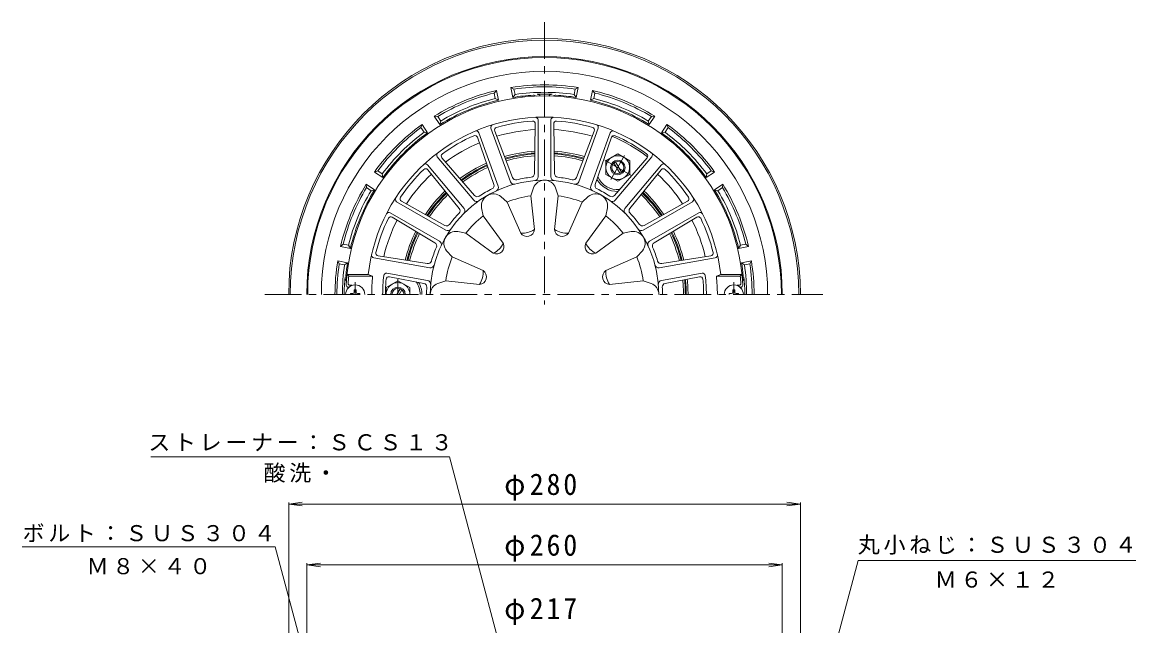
# Model space of a CAD drawing. Units: millimetres, scale not verified. Extents: x -357 to 300, y -462 to 475.
# Drawn here: x -340 to 269, y 146 to 475 of the extents above; entities that cross this region are included whole.
import ezdxf

# ---------------------------------------------------------------- set-up
doc = ezdxf.new("R2010")
doc.units = ezdxf.units.MM
doc.header["$LTSCALE"] = 4
doc.linetypes.add('CHAIN1', pattern=[8, 5, -1, 1, -1])
for name, color, linetype, lineweight in [('0-0_通り芯', 3, 'Continuous', 9), ('0-1_躯体', 2, 'Continuous', 9), ('0-2_仕上', 6, 'Continuous', 9), ('0-4_その他', 7, 'Continuous', 9), ('0-5_寸法', 7, 'Continuous', 9)]:
    doc.layers.add(name, color=color, linetype=linetype, lineweight=lineweight)
doc.styles.add('ＭＳ ゴシック', font='')
doc.styles.get('ＭＳ ゴシック').set_extended_font_data('MS Gothic')

msp = doc.modelspace()

# ---------------------------------------------------------------- linework, layer by layer
at = {"layer": '0-0_通り芯', "linetype": 'CHAIN1'}
for p, q in [((-54.183, 475.393), (-54.183, 321.178)), ((-207.045, 326.61), (97.994, 326.61))]:
    msp.add_line(p, q, dxfattribs=at)
at = {"layer": '0-0_通り芯'}
for radius, start, end in [(139.889, 0, 180), (139, 0, 180), (77, 93.94304, 106.05688), (76, 94.00742, 105.99254), (77, 73.94304, 86.05688), (76, 74.00742, 85.99254), (77, 113.94304, 126.05688), (76, 114.00742, 125.99254), (77, 133.94304, 146.05688), (76, 134.00742, 145.99254), (76, 34.00742, 45.99255), (77, 33.94304, 46.05692), (77, 153.94302, 166.05687), (76, 154.0074, 165.99252), (76, 14.00743, 25.99255), (77, 13.91151, 26.08847), (76, 0, 5.99255), (77, 0, 6.05692)]:
    msp.add_arc((-54.183, 326.61), radius, start, end, dxfattribs=at)
at = {"layer": '0-1_躯体'}
for p, q in [((-71.53, 434.324), (-72.599, 439.699)), ((-70.905, 438.871), (-72.599, 439.699)), ((-70.319, 435.925), (-70.905, 438.871)), ((-38.046, 435.925), (-37.46, 438.871)), ((-37.46, 438.871), (-35.766, 439.699)), ((-36.835, 434.324), (-35.766, 439.699)), ((-81.694, 436.725), (-80.445, 438.139)), ((-81.108, 433.779), (-81.694, 436.725)), ((-79.376, 432.763), (-81.108, 433.779)), ((-79.376, 432.763), (-80.445, 438.139)), ((-71.53, 434.324), (-70.319, 435.925)), ((-36.835, 434.324), (-38.046, 435.925)), ((-28.989, 432.763), (-27.92, 438.139)), ((-28.989, 432.763), (-27.257, 433.779)), ((-26.671, 436.725), (-27.92, 438.139)), ((-27.257, 433.779), (-26.671, 436.725)), ((-111.43, 419.486), (-114.475, 424.043)), ((-112.593, 423.926), (-114.475, 424.043)), ((-110.924, 421.429), (-112.593, 423.926)), ((-111.43, 419.486), (-110.924, 421.429)), ((2.559, 421.429), (4.228, 423.926)), ((3.065, 419.486), (2.559, 421.429)), ((3.065, 419.486), (6.11, 424.043)), ((4.228, 423.926), (6.11, 424.043)), ((-121.739, 417.815), (-121.127, 419.599)), ((-120.07, 415.318), (-121.739, 417.815)), ((-118.082, 415.042), (-121.127, 419.599)), ((-118.082, 415.042), (-120.07, 415.318)), ((9.717, 415.042), (12.761, 419.599)), ((9.717, 415.042), (11.705, 415.318)), ((11.705, 415.318), (13.374, 417.815)), ((13.374, 417.815), (12.762, 419.599)), ((-145.388, 394.166), (-147.172, 393.554)), ((-142.614, 390.509), (-147.172, 393.554)), ((-142.89, 392.497), (-145.388, 394.166)), ((-142.614, 390.509), (-142.89, 392.497)), ((34.249, 390.509), (38.807, 393.554)), ((34.249, 390.509), (34.525, 392.497)), ((34.525, 392.497), (37.023, 394.166)), ((37.023, 394.166), (38.807, 393.554)), ((-147.059, 383.857), (-151.616, 386.902)), ((-151.499, 385.02), (-151.616, 386.902)), ((-149.002, 383.351), (-151.499, 385.02)), ((-147.059, 383.857), (-149.002, 383.351)), ((38.694, 383.857), (43.251, 386.902)), ((38.694, 383.857), (40.637, 383.351)), ((40.637, 383.351), (43.134, 385.02)), ((43.134, 385.02), (43.251, 386.902)), ((-164.298, 354.121), (-165.712, 352.873)), ((-161.352, 353.535), (-164.298, 354.121)), ((-160.336, 351.803), (-161.352, 353.535)), ((51.971, 351.803), (52.987, 353.535)), ((52.987, 353.535), (55.933, 354.121)), ((55.933, 354.121), (57.346, 352.873)), ((-160.336, 351.803), (-165.712, 352.873)), ((51.971, 351.803), (57.347, 352.873)), ((-161.897, 343.957), (-167.272, 345.026)), ((-166.444, 343.332), (-167.272, 345.026)), ((-163.498, 342.746), (-166.444, 343.332)), ((-161.897, 343.957), (-163.498, 342.746)), ((53.532, 343.957), (58.907, 345.026)), ((55.133, 342.746), (53.532, 343.957)), ((55.133, 342.746), (58.079, 343.332)), ((58.079, 343.332), (58.907, 345.026))]:
    msp.add_line(p, q, dxfattribs=at)
at = {"layer": '0-1_躯体', "color": 4}
for p, q in [((-20.619, 399.743), (-14.124, 403.493)), ((-7.624, 399.741), (-14.124, 403.493)), ((-20.619, 392.243), (-20.619, 399.743)), ((-12.914, 392.898), (-16.2, 398.589)), ((-12.048, 393.398), (-15.334, 399.089)), ((-7.624, 392.24), (-7.624, 399.741)), ((-14.119, 388.491), (-20.619, 392.243)), ((-14.119, 388.491), (-7.624, 392.24)), ((-158.179, 329.11), (-158.201, 327.859)), ((-140.795, 326.61), (-140.795, 330.365)), ((-134.877, 326.61), (-133.09, 329.705)), ((-133.722, 326.61), (-132.224, 329.205)), ((-127.805, 330.365), (-127.805, 326.61)), ((49.814, 329.11), (49.836, 327.859)), ((-160.183, 327.106), (-158.932, 327.128)), ((-160.183, 327.106), (-160.183, 326.61)), ((-158.932, 327.128), (-158.433, 327.361)), ((-158.201, 327.859), (-158.433, 327.361)), ((-157.164, 327.859), (-156.932, 327.361)), ((-156.433, 327.128), (-156.932, 327.361)), ((-155.183, 327.106), (-156.433, 327.128)), ((-155.183, 327.106), (-155.183, 326.61)), ((46.817, 327.106), (48.068, 327.128)), ((46.817, 327.106), (46.817, 326.61)), ((48.068, 327.128), (48.567, 327.361)), ((48.799, 327.859), (48.567, 327.361)), ((49.836, 327.859), (50.068, 327.361)), ((50.567, 327.128), (50.068, 327.361)), ((51.817, 327.106), (50.567, 327.128)), ((51.817, 327.106), (51.817, 326.61))]:
    msp.add_line(p, q, dxfattribs=at)
at = {"layer": '0-1_躯体', "color": 4, "linetype": 'CHAIN1'}
for p, q in [((-10.372, 402.492), (-17.927, 389.406)), ((-6.932, 391.841), (-21.244, 400.104)), ((-134.3, 335.048), (-134.3, 326.61)), ((-157.683, 333.421), (-157.683, 326.61)), ((49.317, 333.421), (49.317, 326.61))]:
    msp.add_line(p, q, dxfattribs=at)
at = {"layer": '0-1_躯体', "color": 4}
for points in [[(-158.179, 329.11), (-157.186, 329.11), (-157.164, 327.859)], [(-127.805, 330.365), (-134.3, 334.115), (-140.795, 330.365)], [(49.814, 329.11), (48.821, 329.11), (48.799, 327.859)]]:
    msp.add_lwpolyline(points, dxfattribs=at)
for radius in [4, 3.324]:
    msp.add_circle((-14.124, 395.993), radius, dxfattribs=at)
at = {"layer": '0-1_躯体'}
for centre, radius, start, end in [((-54.183, 326.61), 130, 0, 180), ((-54.183, 326.61), 129.5, 0, 180), ((-54.183, 326.61), 122.009, 0, 180), ((-54.183, 326.61), 114.579, 80.75063, 99.24937), ((-54.183, 326.61), 113.5, 81.52754, 98.47246), ((-54.183, 326.61), 114.579, 103.25063, 121.74937), ((-54.183, 326.61), 113.5, 104.02754, 120.97246), ((-54.183, 326.61), 109.102, 103.3511, 121.6489), ((-54.183, 326.61), 110.5, 104.10301, 120.89699), ((-54.183, 326.61), 109.102, 93.23193, 99.1489), ((-54.183, 326.61), 110.5, 81.60301, 98.39699), ((-60.183, 433.544), 2, 47.17427, 94.32849), ((-54.183, 354.25), 81.876, 87.12955, 92.87045), ((-58.183, 434.026), 2, 31.99559, 92.87048), ((-50.183, 434.026), 2, 87.12952, 148.0027), ((-48.183, 433.544), 2, 85.67151, 132.82924), ((-54.183, 326.61), 109.102, 80.8511, 86.76331), ((-54.183, 326.61), 109.102, 58.3511, 76.6489), ((-54.183, 326.61), 114.579, 58.25063, 76.74937), ((-54.183, 326.61), 110.5, 59.10301, 75.89699), ((-54.183, 326.61), 113.5, 59.02754, 75.97246), ((-54.183, 326.61), 114.579, 125.75063, 144.24937), ((-54.183, 326.61), 113.5, 126.52754, 143.47246), ((-54.183, 326.61), 110.5, 126.60301, 143.39699), ((-54.183, 326.61), 109.102, 125.8511, 144.1489), ((-54.183, 326.61), 90.287, 93.22366, 106.77629), ((-54.183, 326.61), 90.287, 73.22366, 86.77629), ((-54.183, 326.61), 109.102, 35.8511, 54.1489), ((-54.183, 326.61), 110.5, 36.60301, 53.39699), ((-54.183, 326.61), 114.579, 35.75063, 54.24937), ((-54.183, 326.61), 113.5, 36.52754, 53.47246), ((-54.183, 326.61), 90.287, 113.22366, 126.77629), ((-54.183, 326.61), 94.019, 53.14233, 66.9417), ((-54.183, 326.61), 78.468, 93.85153, 106.14842), ((-54.183, 326.61), 77.5, 93.9115, 106.08846), ((-54.183, 326.61), 78.468, 73.85153, 86.14842), ((-54.183, 326.61), 77.5, 73.9115, 86.08846), ((-54.183, 326.61), 78.468, 113.85153, 126.14842), ((-54.183, 326.61), 77.5, 113.9115, 126.08846), ((-54.183, 326.61), 90.287, 133.22366, 146.77629), ((-14.183, 395.892), 12, 204.96498, 275.03552), ((-54.183, 326.61), 90.287, 33.22369, 46.77631), ((-54.183, 326.61), 114.579, 148.25063, 166.74937), ((-54.183, 326.61), 113.5, 149.02754, 165.97246), ((-54.183, 326.61), 109.102, 148.3511, 166.6489), ((-14.183, 395.892), 13, 209.3548, 270.64572), ((-54.183, 326.61), 109.102, 13.3511, 31.6489), ((-54.183, 326.61), 113.5, 14.02754, 30.97246), ((-54.183, 326.61), 114.579, 13.25063, 31.74937), ((-54.183, 326.61), 110.5, 149.10301, 165.89699), ((-54.183, 326.61), 78.468, 133.85153, 146.14842), ((-54.183, 326.61), 77.5, 133.9115, 146.08846), ((-54.183, 326.61), 77.5, 33.94304, 46.14844), ((-54.183, 326.61), 78.468, 33.85156, 46.14844), ((-54.183, 326.61), 110.5, 14.10301, 30.89699), ((-54.183, 326.61), 90.287, 153.22365, 166.77628), ((-54.183, 326.61), 90.287, 13.22369, 26.77629), ((-54.183, 326.61), 78.468, 153.85152, 166.14841), ((-54.183, 326.61), 77.5, 153.91148, 166.08844), ((-54.183, 326.61), 77.5, 13.91151, 26.08847), ((-54.183, 326.61), 78.468, 13.85155, 26.14842), ((-54.183, 326.61), 114.579, 170.75063, 180), ((-54.183, 326.61), 113.5, 171.52754, 180), ((-54.183, 326.61), 110.5, 171.60301, 180), ((-54.183, 326.61), 109.102, 170.8511, 174.62891), ((-54.183, 326.61), 109.102, 5.37109, 9.1489), ((-54.183, 326.61), 110.5, 0, 8.397), ((-54.183, 326.61), 113.5, 0, 8.47247), ((-54.183, 326.61), 114.579, 0, 9.24937), ((-81.837, 326.61), 81.876, 173.5304, 180), ((-161.204, 335.61), 2, 173.52994, 232.24261), ((-160.807, 336.61), 2, 173.9258, 220.27438), ((-54.183, 326.61), 78.468, 0, 6.14844), ((52.442, 336.61), 2, 319.72911, 6.0742), ((52.839, 335.61), 2, 307.75851, 6.47006), ((-26.528, 326.61), 81.876, 0, 6.4696), ((-134.183, 326.61), 12, 0.00008, 35.03535), ((-134.183, 326.61), 13, 359.99998, 30.64542), ((-54.183, 326.61), 77.5, 0, 6.08847)]:
    msp.add_arc(centre, radius, start, end, dxfattribs=at)
at = {"layer": '0-1_躯体', "color": 4}
for centre, radius, start, end in [((-14.127, 395.989), 6.5, 108.13193, 108.13191), ((-157.683, 326.61), 5.25, 0, 180), ((-134.294, 326.61), 6.5, 359.99985, 180), ((-134.3, 326.61), 4, 0.00038, 179.99948), ((-134.3, 326.61), 3.324, 0.00044, 179.99939), ((49.317, 326.61), 5.25, 0, 180)]:
    msp.add_arc(centre, radius, start, end, dxfattribs=at)
at = {"layer": '0-2_仕上'}
for p, q in [((-57.683, 421.979), (-57.683, 390.875)), ((-50.683, 421.979), (-50.683, 390.875)), ((-90.09, 415.03), (-79.451, 385.802)), ((-83.512, 417.424), (-72.874, 388.196)), ((-81.352, 415.953), (-71.631, 390.544)), ((-59.209, 419.857), (-59.653, 392.656)), ((-49.156, 419.857), (-48.712, 392.656)), ((-27.013, 415.953), (-36.734, 390.544)), ((-24.853, 417.424), (-35.492, 388.196)), ((-18.275, 415.03), (-28.914, 385.802)), ((-90.798, 412.515), (-81.913, 386.802)), ((-17.567, 412.515), (-26.452, 386.802)), ((-112.803, 401.916), (-92.81, 378.089)), ((4.438, 401.916), (-15.555, 378.089)), ((-118.166, 397.417), (-98.172, 373.59)), ((-110.27, 401.272), (-92.445, 380.721)), ((1.905, 401.272), (-15.92, 380.721)), ((9.801, 397.417), (-10.193, 373.59)), ((-117.971, 394.811), (-100.827, 373.688)), ((9.606, 394.811), (-7.538, 373.688)), ((-60.271, 384.886), (-61.683, 380.591)), ((-48.094, 384.886), (-46.683, 380.591)), ((-132.424, 377.587), (-108.645, 364.371)), ((-78.048, 380.122), (-74.678, 377.109)), ((-61.683, 380.591), (-59.683, 362.187)), ((-46.683, 380.591), (-48.683, 362.187)), ((-30.317, 380.122), (-33.687, 377.109)), ((24.059, 377.587), (0.28, 364.371)), ((-135.025, 377.325), (-108.088, 361.773)), ((-88.593, 374.034), (-87.668, 369.609)), ((-74.678, 377.109), (-67.208, 360.171)), ((-33.687, 377.109), (-41.157, 360.171)), ((-19.772, 374.034), (-20.697, 369.609)), ((26.659, 377.325), (-0.277, 361.773)), ((-138.525, 371.263), (-111.588, 355.711)), ((-137.45, 368.88), (-114.116, 354.895)), ((-87.668, 369.609), (-76.734, 354.671)), ((-20.697, 369.609), (-31.631, 354.671)), ((30.16, 371.263), (3.223, 355.711)), ((29.085, 368.88), (5.751, 354.895)), ((-101.607, 361.021), (-97.182, 360.096)), ((-97.182, 360.096), (-82.243, 349.162)), ((-11.183, 360.096), (-26.122, 349.162)), ((-6.758, 361.021), (-11.183, 360.096)), ((-145.141, 347.752), (-118.276, 343.466)), ((-107.695, 350.475), (-104.682, 347.105)), ((-104.682, 347.105), (-87.743, 339.635)), ((-3.683, 347.105), (-20.622, 339.635)), ((-0.67, 350.475), (-3.683, 347.105)), ((36.776, 347.752), (9.911, 343.466)), ((-147.495, 346.617), (-116.863, 341.216)), ((39.13, 346.617), (8.498, 341.216)), ((-150.557, 337.61), (-162.123, 337.61)), ((-162.123, 337.61), (-161.216, 336.61)), ((-140.327, 338.245), (-118.079, 334.322)), ((-138.999, 336.328), (-120.176, 332.691)), ((31.962, 338.245), (9.714, 334.322)), ((30.634, 336.328), (11.811, 332.691)), ((42.192, 337.61), (39.787, 336.61)), ((39.787, 336.61), (52.851, 336.61)), ((42.192, 337.61), (53.758, 337.61)), ((53.758, 337.61), (52.851, 336.61)), ((-161.083, 330.61), (-161.566, 330.61)), ((-159.283, 331.61), (-160.513, 331.61)), ((-112.458, 332.698), (-108.164, 334.11)), ((-108.164, 334.11), (-89.76, 332.11)), ((-0.201, 334.11), (-18.605, 332.11)), ((4.093, 332.698), (-0.201, 334.11)), ((50.918, 331.61), (52.148, 331.61)), ((52.718, 330.61), (53.201, 330.61))]:
    msp.add_line(p, q, dxfattribs=at)
msp.add_lwpolyline([(-150.557, 337.61), (-148.152, 336.61), (-161.216, 336.61)], dxfattribs=at)
for centre, radius, start, end in [((-54.183, 326.61), 108.5, 2.66589, 177.33411), ((-54.183, 326.61), 97, 6.51146, 173.48857), ((-54.183, 326.61), 95, 94.0025, 105.99751), ((-60.709, 419.882), 1.5, 359.06427, 94.00258), ((-59.183, 421.979), 1.5, 0.00003, 93.00125), ((-49.183, 421.979), 1.5, 86.99879, 180.00002), ((-47.656, 419.882), 1.5, 85.99747, 180.93578), ((-54.183, 326.61), 95, 74.0025, 85.99751), ((-91.499, 414.517), 1.5, 20.00003, 113.00125), ((-82.102, 417.937), 1.5, 106.99879, 200.00002), ((-79.951, 416.489), 1.5, 105.99747, 200.93578), ((-28.414, 416.489), 1.5, 339.06427, 74.00258), ((-26.263, 417.937), 1.5, 340.00003, 73.00125), ((-16.866, 414.517), 1.5, 66.99879, 160.00002), ((-54.183, 326.61), 95, 114.0025, 125.99751), ((-92.216, 412.025), 1.5, 19.06427, 114.00258), ((-16.149, 412.025), 1.5, 65.99747, 160.93578), ((-54.183, 326.61), 95, 54.0025, 65.99751), ((-111.654, 402.881), 1.5, 126.99879, 220.00002), ((-109.137, 402.255), 1.5, 125.99747, 220.93578), ((0.772, 402.255), 1.5, 319.06427, 54.00258), ((3.289, 402.881), 1.5, 320.00003, 53.00125), ((-119.315, 396.453), 1.5, 40.00002, 133.00124), ((10.95, 396.453), 1.5, 46.99879, 140.00002), ((-54.183, 326.61), 95, 134.00249, 145.9975), ((-119.136, 393.865), 1.5, 39.06425, 134.00256), ((-69.763, 391.259), 2, 200.93585, 283.54965), ((-54.183, 326.61), 64.5, 96.45026, 103.54976), ((-61.653, 392.689), 2, 276.45033, 359.06413), ((-59.683, 390.875), 2, 274.89156, 359.99989), ((-48.683, 390.875), 2, 180.00011, 265.10844), ((-46.712, 392.689), 2, 180.93587, 263.54967), ((-54.183, 326.61), 64.5, 76.45026, 83.54976), ((-38.602, 391.259), 2, 256.45033, 339.06413), ((10.771, 393.865), 1.5, 45.99747, 140.93578), ((-54.183, 326.61), 95, 34.0025, 45.99751), ((-54.183, 326.61), 62.5, 0, 180), ((-54.183, 326.61), 64.5, 116.45026, 123.54976), ((-83.803, 386.149), 2, 296.45033, 19.06413), ((-81.331, 385.118), 2, 294.89156, 19.99989), ((-70.994, 388.88), 2, 200.00009, 285.10843), ((-54.183, 382.61), 6.5, 20.49615, 159.50385), ((-37.371, 388.88), 2, 254.89156, 339.99989), ((-27.034, 385.118), 2, 160.00011, 245.10844), ((-24.562, 386.149), 2, 160.93587, 243.54967), ((-54.183, 326.61), 64.5, 56.45026, 63.54976), ((-134.275, 378.624), 1.5, 146.99879, 240.00002), ((-131.695, 378.898), 1.5, 145.99747, 240.93578), ((-91.278, 379.375), 2, 220.00011, 305.10844), ((-90.934, 382.031), 2, 220.93587, 303.54967), ((-82.183, 375.107), 6.5, 50.49615, 189.50385), ((-54.183, 326.61), 54.5, 97.90987, 112.09016), ((-54.183, 326.61), 54.5, 67.90987, 82.09016), ((-26.183, 375.107), 6.5, 350.49615, 129.50385), ((-17.431, 382.031), 2, 236.45033, 319.06413), ((-17.087, 379.375), 2, 234.89156, 319.99989), ((23.33, 378.898), 1.5, 299.06427, 34.00258), ((25.91, 378.624), 1.5, 300.00003, 33.00125), ((-139.275, 369.964), 1.5, 60.00003, 153.00125), ((-102.38, 372.427), 2, 316.45032, 39.06412), ((-99.705, 372.304), 2, 314.89154, 39.99988), ((-8.66, 372.304), 2, 140.00011, 225.10844), ((-5.985, 372.427), 2, 140.93587, 223.54967), ((30.909, 369.964), 1.5, 26.99879, 120.00002), ((-54.183, 326.61), 95, 154.0025, 165.99751), ((-138.222, 367.594), 1.5, 59.06427, 154.00258), ((-54.183, 326.61), 64.5, 136.45024, 143.54974), ((-54.183, 326.61), 54.5, 127.90987, 142.09016), ((-54.183, 326.61), 54.5, 37.90987, 52.09016), ((-54.183, 326.61), 64.5, 36.45026, 43.54976), ((29.857, 367.594), 1.5, 25.99747, 120.93578), ((-54.183, 326.61), 95, 14.0025, 25.99751), ((-102.68, 354.61), 6.5, 80.49615, 219.50385), ((-107.673, 366.119), 2, 240.93585, 323.54965), ((-107.088, 363.505), 2, 240.00009, 325.10843), ((-63.789, 362.46), 4.115, 213.80568, 356.19426), ((-66.237, 371.811), 11.68, 265.23058, 304.35379), ((-42.022, 371.782), 11.68, 235.23058, 274.35379), ((-44.576, 362.46), 4.115, 183.80568, 326.19426), ((-5.685, 354.61), 6.5, 320.49615, 99.50385), ((-1.277, 363.505), 2, 214.89156, 299.99989), ((-0.692, 366.119), 2, 216.45033, 299.06413), ((-115.144, 353.18), 2, 336.45033, 59.06413), ((-112.588, 353.979), 2, 334.89156, 59.99989), ((-80.427, 352.854), 4.115, 243.80568, 26.19426), ((-87.222, 359.728), 11.68, 295.23058, 334.35379), ((-27.938, 352.854), 4.115, 153.80568, 296.19426), ((-21.065, 359.65), 11.68, 205.23058, 244.35379), ((4.223, 353.979), 2, 120.00011, 205.10844), ((6.779, 353.18), 2, 120.93587, 203.54967), ((-147.234, 348.094), 1.5, 166.99879, 260.00002), ((-144.904, 349.233), 1.5, 165.99747, 260.93578), ((-54.183, 326.61), 64.5, 156.45026, 163.54976), ((-54.183, 326.61), 54.5, 157.90987, 172.09016), ((-54.183, 326.61), 54.5, 7.90985, 22.09015), ((-54.183, 326.61), 64.5, 16.45026, 23.54976), ((36.539, 349.233), 1.5, 279.06427, 14.00258), ((38.869, 348.094), 1.5, 280.00003, 13.00125), ((-117.96, 345.441), 2, 260.93587, 343.54967), ((-116.516, 343.186), 2, 260.00011, 345.10844), ((8.151, 343.186), 2, 194.89156, 279.99989), ((9.595, 345.441), 2, 196.45033, 279.06413), ((-54.183, 326.61), 107.5, 174.66241, 176.77037), ((-54.183, 326.61), 94.5, 173.92557, 180), ((-54.183, 326.61), 88.5, 173.29469, 180), ((-140.587, 336.768), 1.5, 80.00015, 173.29486), ((-54.183, 326.61), 87, 174.4659, 179.99992), ((-139.284, 334.855), 1.5, 79.06422, 174.46577), ((-99.355, 338.771), 11.68, 325.23058, 4.35379), ((-90.033, 336.216), 4.115, 273.80568, 56.19426), ((-18.332, 336.216), 4.115, 123.80566, 266.19424), ((-8.982, 338.664), 11.68, 175.23056, 214.35378), ((30.919, 334.855), 1.5, 5.53423, 100.93578), ((32.222, 336.768), 1.5, 6.70514, 99.99985), ((-54.183, 326.61), 87, 0, 5.5341), ((-54.183, 326.61), 88.5, 0, 6.70531), ((-54.183, 326.61), 94.5, 0, 6.07443), ((-54.183, 326.61), 107.5, 3.22963, 5.33757), ((-161.566, 331.61), 1, 177.33424, 270), ((-160.513, 332.61), 1, 176.77013, 270), ((-120.555, 330.727), 2, 356.45033, 79.06413), ((-54.183, 326.61), 64.5, 176.45026, 180), ((-118.426, 332.353), 2, 354.89156, 79.99989), ((-110.183, 326.61), 6.5, 110.49615, 180), ((1.817, 326.61), 6.5, 0, 69.50385), ((10.061, 332.353), 2, 99.99989, 185.10823), ((12.19, 330.727), 2, 100.93565, 183.54945), ((-54.183, 326.61), 64.5, 359.99998, 3.54973), ((52.148, 332.61), 1, 270, 3.22986), ((53.201, 331.61), 1, 270, 2.66576)]:
    msp.add_arc(centre, radius, start, end, dxfattribs=at)
at = {"layer": '0-4_その他'}
for p, q in [((-194.071, 212.029), (-186.636, 213.008)), ((-194.071, -81.738), (-194.071, 212.929)), ((-194.071, 212.029), (85.706, 212.029)), ((-194.071, 212.029), (-186.636, 211.05)), ((85.706, 212.029), (78.271, 213.008)), ((85.706, 212.029), (78.271, 211.05)), ((85.706, -81.738), (85.706, 212.929)), ((-184.183, 178.814), (-176.747, 179.793)), ((-184.183, -76.771), (-184.183, 179.714)), ((-184.183, 178.814), (75.818, 178.814)), ((-184.183, 178.814), (-176.747, 177.835)), ((75.818, 178.814), (68.382, 179.793)), ((75.818, 178.814), (68.382, 177.835)), ((75.818, -76.771), (75.818, 179.714))]:
    msp.add_line(p, q, dxfattribs=at)
at = {"layer": '0-5_寸法'}
for p, q in [((-269.512, 237.901), (-106.098, 237.901)), ((-71.782, 108.412), (-106.098, 237.901)), ((-201.383, 188.729), (-339.734, 188.729)), ((-134.3, -61.627), (-201.383, 188.729))]:
    msp.add_line(p, q, dxfattribs=at)
msp.add_lwpolyline([(49.317, -73.371), (117.266, 181.178), (269.076, 181.178)], dxfattribs=at)

# ---------------------------------------------------------------- texts
at = {"layer": '0-4_その他', "color": 2, "char_height": 11.73, "attachment_point": 7, "style": 'ＭＳ ゴシック'}
for s, insert in [('\\T1.21;\\W0.95;φ280', (-76.183, 213.856)), ('\\T1.21;\\W0.95;φ260', (-76.183, 180.641)), ('\\T1.21;\\W0.95;φ217', (-76.183, 145.981))]:
    msp.add_mtext(s, dxfattribs=dict(at, insert=insert))
at = {"layer": '0-5_寸法', "char_height": 8.798, "attachment_point": 7, "style": 'ＭＳ ゴシック'}
for s, insert in [('\\T1.17;ストレーナー：ＳＣＳ１３', (-270.805, 240.949)), ('\\T1.17;酸洗・', (-207.805, 223.755)), ('\\T1.17;ボルト：ＳＵＳ３０４', (-339.558, 191.236)), ('\\T1.17;丸小ねじ：ＳＵＳ３０４', (117.171, 184.428)), ('\\T1.17;Ｍ８×４０', (-304.558, 173.561)), ('\\T1.17;Ｍ６×１２', (159.171, 166.259))]:
    msp.add_mtext(s, dxfattribs=dict(at, insert=insert))

doc.saveas('drawing.dxf')
